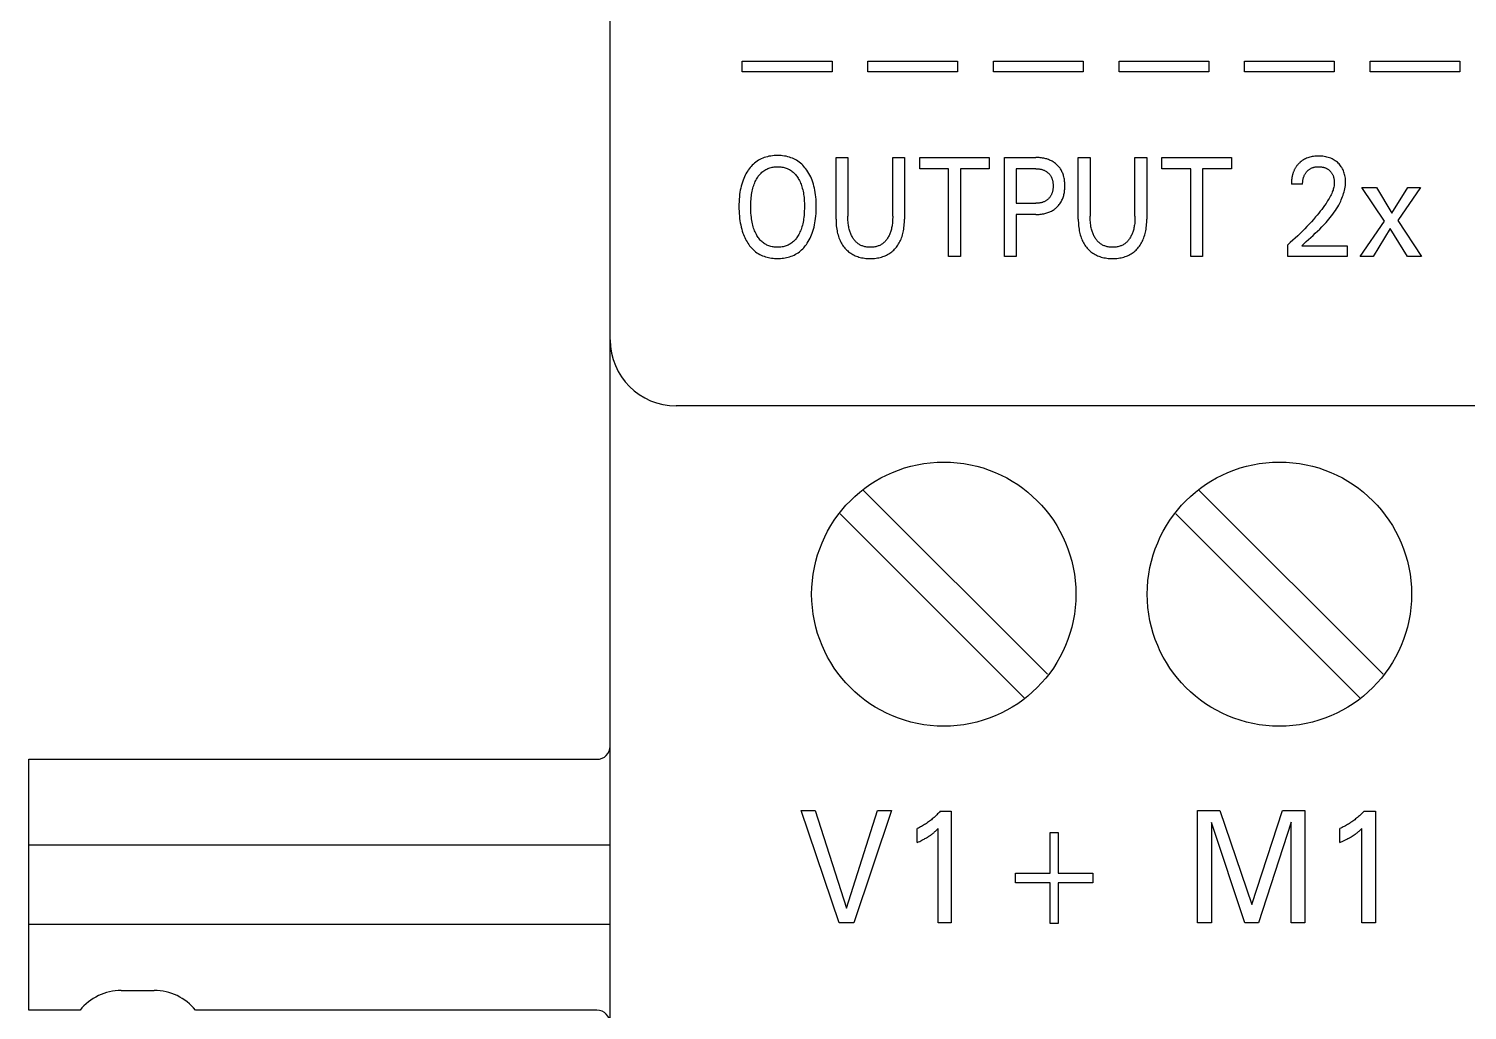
# Model space of a CAD drawing. Extents: x 0 to 420, y 0 to 297.
# Drawn here: x 131.41 to 153.18, y 163.68 to 178.54 of the extents above; entities that cross this region are included whole.
import ezdxf

# ---------------------------------------------------------------- set-up
doc = ezdxf.new("R2010")
doc.units = 0
doc.header["$LTSCALE"] = 23.1
doc.layers.add('10000_FRONT', color=7, linetype='CONTINUOUS')

msp = doc.modelspace()

# ---------------------------------------------------------------- linework, layer by layer
at = {"layer": '10000_FRONT', "color": 7, "linetype": 'CONTINUOUS'}
for p, q in [((140.206, 162.826), (140.206, 250.826)), ((142.206, 177.885), (142.206, 178.046)), ((142.206, 178.046), (143.564, 178.046)), ((143.564, 177.885), (142.206, 177.885)), ((143.564, 178.046), (143.564, 177.885)), ((144.107, 177.885), (144.107, 178.046)), ((144.107, 178.046), (145.465, 178.046)), ((145.465, 177.885), (144.107, 177.885)), ((145.465, 178.046), (145.465, 177.885)), ((146.007, 177.885), (146.007, 178.046)), ((146.007, 178.046), (147.366, 178.046)), ((147.366, 177.885), (146.007, 177.885)), ((147.366, 178.046), (147.366, 177.885)), ((147.908, 177.885), (147.908, 178.046)), ((147.908, 178.046), (149.267, 178.046)), ((149.267, 177.885), (147.908, 177.885)), ((149.267, 178.046), (149.267, 177.885)), ((149.809, 177.885), (149.809, 178.046)), ((149.809, 178.046), (151.167, 178.046)), ((151.167, 177.885), (149.809, 177.885)), ((151.167, 178.046), (151.167, 177.885)), ((151.71, 177.885), (151.71, 178.046)), ((151.71, 178.046), (153.068, 178.046)), ((153.068, 177.885), (151.71, 177.885)), ((153.068, 178.046), (153.068, 177.885)), ((142.537, 176.585), (142.515, 176.576)), ((142.56, 176.592), (142.537, 176.585)), ((142.585, 176.599), (142.56, 176.592)), ((142.61, 176.605), (142.585, 176.599)), ((142.636, 176.609), (142.61, 176.605)), ((142.662, 176.613), (142.636, 176.609)), ((142.688, 176.615), (142.662, 176.613)), ((142.714, 176.616), (142.688, 176.615)), ((142.74, 176.617), (142.714, 176.616)), ((142.766, 176.616), (142.74, 176.617)), ((142.792, 176.615), (142.766, 176.616)), ((142.817, 176.613), (142.792, 176.615)), ((142.843, 176.609), (142.817, 176.613)), ((142.869, 176.605), (142.843, 176.609)), ((142.894, 176.599), (142.869, 176.605)), ((142.919, 176.592), (142.894, 176.599)), ((142.941, 176.584), (142.919, 176.592)), ((142.964, 176.576), (142.941, 176.584)), ((143.625, 175.653), (143.625, 176.587)), ((143.625, 176.587), (143.803, 176.587)), ((143.803, 176.587), (143.803, 175.697)), ((144.483, 175.697), (144.483, 176.587)), ((144.483, 176.587), (144.661, 176.587)), ((144.661, 176.587), (144.661, 175.653)), ((144.891, 176.417), (144.891, 176.587)), ((144.891, 176.587), (145.944, 176.587)), ((145.944, 176.587), (145.944, 176.417)), ((146.173, 175.087), (146.173, 176.587)), ((146.173, 176.587), (146.647, 176.587)), ((146.665, 176.587), (146.647, 176.587)), ((146.682, 176.586), (146.665, 176.587)), ((146.699, 176.585), (146.682, 176.586)), ((146.716, 176.584), (146.699, 176.585)), ((146.734, 176.582), (146.716, 176.584)), ((146.751, 176.579), (146.734, 176.582)), ((146.768, 176.576), (146.751, 176.579)), ((147.292, 175.653), (147.292, 176.587)), ((147.292, 176.587), (147.471, 176.587)), ((147.471, 176.587), (147.471, 175.697)), ((148.15, 175.697), (148.15, 176.587)), ((148.15, 176.587), (148.328, 176.587)), ((148.328, 176.587), (148.328, 175.653)), ((148.558, 176.417), (148.558, 176.587)), ((148.558, 176.587), (149.612, 176.587)), ((149.612, 176.587), (149.612, 176.417)), ((150.748, 176.576), (150.733, 176.569)), ((150.764, 176.583), (150.748, 176.576)), ((150.781, 176.588), (150.764, 176.583)), ((150.797, 176.593), (150.781, 176.588)), ((150.814, 176.597), (150.797, 176.593)), ((150.833, 176.601), (150.814, 176.597)), ((150.851, 176.604), (150.833, 176.601)), ((150.87, 176.607), (150.851, 176.604)), ((150.889, 176.608), (150.87, 176.607)), ((150.908, 176.609), (150.889, 176.608)), ((150.927, 176.609), (150.908, 176.609)), ((150.949, 176.609), (150.927, 176.609)), ((150.971, 176.608), (150.949, 176.609)), ((150.993, 176.606), (150.971, 176.608)), ((151.015, 176.603), (150.993, 176.606)), ((151.037, 176.599), (151.015, 176.603)), ((151.056, 176.594), (151.037, 176.599)), ((151.076, 176.589), (151.056, 176.594)), ((151.095, 176.582), (151.076, 176.589)), ((151.114, 176.575), (151.095, 176.582)), ((142.275, 176.364), (142.262, 176.341)), ((142.29, 176.387), (142.275, 176.364)), ((142.294, 176.394), (142.29, 176.387)), ((142.308, 176.414), (142.294, 176.394)), ((142.323, 176.433), (142.308, 176.414)), ((142.339, 176.451), (142.323, 176.433)), ((142.356, 176.469), (142.339, 176.451)), ((142.374, 176.486), (142.356, 176.469)), ((142.392, 176.502), (142.374, 176.486)), ((142.411, 176.518), (142.392, 176.502)), ((142.431, 176.531), (142.411, 176.518)), ((142.451, 176.544), (142.431, 176.531)), ((142.472, 176.556), (142.451, 176.544)), ((142.493, 176.566), (142.472, 176.556)), ((142.491, 176.352), (142.503, 176.364)), ((142.515, 176.576), (142.493, 176.566)), ((142.503, 176.364), (142.517, 176.375)), ((142.517, 176.375), (142.531, 176.385)), ((142.531, 176.385), (142.546, 176.395)), ((142.546, 176.395), (142.561, 176.404)), ((142.561, 176.404), (142.577, 176.412)), ((142.577, 176.412), (142.593, 176.42)), ((142.593, 176.42), (142.609, 176.426)), ((142.609, 176.426), (142.625, 176.431)), ((142.625, 176.431), (142.641, 176.435)), ((142.641, 176.435), (142.657, 176.439)), ((142.657, 176.439), (142.674, 176.442)), ((142.674, 176.442), (142.69, 176.444)), ((142.69, 176.444), (142.707, 176.446)), ((142.707, 176.446), (142.723, 176.446)), ((142.723, 176.446), (142.74, 176.447)), ((142.74, 176.447), (142.756, 176.446)), ((142.756, 176.446), (142.773, 176.446)), ((142.773, 176.446), (142.79, 176.444)), ((142.79, 176.444), (142.806, 176.442)), ((142.806, 176.442), (142.823, 176.439)), ((142.823, 176.439), (142.839, 176.435)), ((142.839, 176.435), (142.855, 176.431)), ((142.855, 176.431), (142.871, 176.426)), ((142.871, 176.426), (142.887, 176.42)), ((142.887, 176.42), (142.903, 176.412)), ((142.903, 176.412), (142.919, 176.404)), ((142.919, 176.404), (142.934, 176.395)), ((142.934, 176.395), (142.949, 176.385)), ((142.949, 176.385), (142.963, 176.375)), ((142.963, 176.375), (142.977, 176.364)), ((142.985, 176.566), (142.964, 176.576)), ((142.977, 176.364), (142.989, 176.352)), ((143.007, 176.555), (142.985, 176.566)), ((143.027, 176.544), (143.007, 176.555)), ((143.048, 176.531), (143.027, 176.544)), ((143.067, 176.517), (143.048, 176.531)), ((143.086, 176.502), (143.067, 176.517)), ((143.105, 176.486), (143.086, 176.502)), ((143.122, 176.469), (143.105, 176.486)), ((143.139, 176.451), (143.122, 176.469)), ((143.155, 176.432), (143.139, 176.451)), ((143.17, 176.413), (143.155, 176.432)), ((143.185, 176.393), (143.17, 176.413)), ((143.2, 176.369), (143.185, 176.393)), ((143.215, 176.344), (143.2, 176.369)), ((145.329, 176.417), (144.891, 176.417)), ((145.329, 175.087), (145.329, 176.417)), ((145.507, 176.417), (145.507, 175.087)), ((145.944, 176.417), (145.507, 176.417)), ((146.351, 176.417), (146.351, 175.894)), ((146.647, 176.417), (146.351, 176.417)), ((146.647, 176.417), (146.658, 176.417)), ((146.658, 176.417), (146.668, 176.416)), ((146.668, 176.416), (146.679, 176.416)), ((146.679, 176.416), (146.689, 176.415)), ((146.689, 176.415), (146.7, 176.414)), ((146.7, 176.414), (146.71, 176.412)), ((146.71, 176.412), (146.72, 176.41)), ((146.72, 176.41), (146.729, 176.408)), ((146.729, 176.408), (146.738, 176.406)), ((146.738, 176.406), (146.747, 176.403)), ((146.747, 176.403), (146.756, 176.401)), ((146.756, 176.401), (146.765, 176.397)), ((146.765, 176.397), (146.774, 176.394)), ((146.783, 176.573), (146.768, 176.576)), ((146.774, 176.394), (146.782, 176.39)), ((146.782, 176.39), (146.79, 176.386)), ((146.798, 176.569), (146.783, 176.573)), ((146.79, 176.386), (146.798, 176.382)), ((146.813, 176.565), (146.798, 176.569)), ((146.798, 176.382), (146.805, 176.377)), ((146.805, 176.377), (146.813, 176.373)), ((146.828, 176.56), (146.813, 176.565)), ((146.813, 176.373), (146.82, 176.367)), ((146.82, 176.367), (146.827, 176.362)), ((146.827, 176.362), (146.833, 176.356)), ((146.842, 176.555), (146.828, 176.56)), ((146.857, 176.549), (146.842, 176.555)), ((146.871, 176.543), (146.857, 176.549)), ((146.884, 176.536), (146.871, 176.543)), ((146.897, 176.529), (146.884, 176.536)), ((146.91, 176.522), (146.897, 176.529)), ((146.922, 176.514), (146.91, 176.522)), ((146.934, 176.505), (146.922, 176.514)), ((146.946, 176.496), (146.934, 176.505)), ((146.957, 176.487), (146.946, 176.496)), ((146.968, 176.478), (146.957, 176.487)), ((146.978, 176.468), (146.968, 176.478)), ((146.988, 176.458), (146.978, 176.468)), ((146.997, 176.447), (146.988, 176.458)), ((147.006, 176.436), (146.997, 176.447)), ((147.015, 176.425), (147.006, 176.436)), ((147.023, 176.413), (147.015, 176.425)), ((147.03, 176.401), (147.023, 176.413)), ((147.037, 176.388), (147.03, 176.401)), ((147.044, 176.375), (147.037, 176.388)), ((147.05, 176.362), (147.044, 176.375)), ((147.056, 176.348), (147.05, 176.362)), ((148.996, 176.417), (148.558, 176.417)), ((148.996, 175.087), (148.996, 176.417)), ((149.174, 176.417), (149.174, 175.087)), ((149.612, 176.417), (149.174, 176.417)), ((150.546, 176.363), (150.543, 176.354)), ((150.55, 176.372), (150.546, 176.363)), ((150.553, 176.38), (150.55, 176.372)), ((150.557, 176.389), (150.553, 176.38)), ((150.561, 176.398), (150.557, 176.389)), ((150.565, 176.406), (150.561, 176.398)), ((150.57, 176.414), (150.565, 176.406)), ((150.575, 176.423), (150.57, 176.414)), ((150.58, 176.432), (150.575, 176.423)), ((150.585, 176.44), (150.58, 176.432)), ((150.591, 176.448), (150.585, 176.44)), ((150.596, 176.456), (150.591, 176.448)), ((150.602, 176.464), (150.596, 176.456)), ((150.609, 176.472), (150.602, 176.464)), ((150.615, 176.479), (150.609, 176.472)), ((150.622, 176.487), (150.615, 176.479)), ((150.628, 176.494), (150.622, 176.487)), ((150.635, 176.501), (150.628, 176.494)), ((150.643, 176.508), (150.635, 176.501)), ((150.65, 176.515), (150.643, 176.508)), ((150.666, 176.528), (150.65, 176.515)), ((150.682, 176.54), (150.666, 176.528)), ((150.7, 176.551), (150.682, 176.54)), ((150.717, 176.561), (150.7, 176.551)), ((150.733, 176.569), (150.717, 176.561)), ((150.735, 176.355), (150.74, 176.362)), ((150.74, 176.362), (150.746, 176.37)), ((150.746, 176.37), (150.752, 176.377)), ((150.752, 176.377), (150.759, 176.383)), ((150.759, 176.383), (150.765, 176.389)), ((150.765, 176.389), (150.772, 176.395)), ((150.772, 176.395), (150.779, 176.401)), ((150.779, 176.401), (150.786, 176.406)), ((150.786, 176.406), (150.794, 176.411)), ((150.794, 176.411), (150.801, 176.416)), ((150.801, 176.416), (150.809, 176.421)), ((150.809, 176.421), (150.817, 176.425)), ((150.817, 176.425), (150.825, 176.428)), ((150.825, 176.428), (150.834, 176.432)), ((150.834, 176.432), (150.842, 176.435)), ((150.842, 176.435), (150.851, 176.438)), ((150.851, 176.438), (150.859, 176.44)), ((150.859, 176.44), (150.869, 176.442)), ((150.869, 176.442), (150.878, 176.444)), ((150.878, 176.444), (150.888, 176.445)), ((150.888, 176.445), (150.898, 176.446)), ((150.898, 176.446), (150.907, 176.447)), ((150.907, 176.447), (150.917, 176.448)), ((150.917, 176.448), (150.927, 176.448)), ((150.927, 176.448), (150.936, 176.448)), ((150.936, 176.448), (150.946, 176.447)), ((150.946, 176.447), (150.955, 176.447)), ((150.955, 176.447), (150.965, 176.446)), ((150.965, 176.446), (150.974, 176.445)), ((150.974, 176.445), (150.983, 176.443)), ((150.983, 176.443), (150.993, 176.441)), ((150.993, 176.441), (151.001, 176.439)), ((151.001, 176.439), (151.009, 176.437)), ((151.009, 176.437), (151.017, 176.434)), ((151.017, 176.434), (151.026, 176.431)), ((151.026, 176.431), (151.034, 176.428)), ((151.034, 176.428), (151.042, 176.425)), ((151.042, 176.425), (151.049, 176.421)), ((151.049, 176.421), (151.057, 176.417)), ((151.057, 176.417), (151.064, 176.413)), ((151.064, 176.413), (151.071, 176.408)), ((151.071, 176.408), (151.078, 176.403)), ((151.078, 176.403), (151.084, 176.398)), ((151.084, 176.398), (151.091, 176.393)), ((151.091, 176.393), (151.097, 176.387)), ((151.097, 176.387), (151.103, 176.381)), ((151.103, 176.381), (151.11, 176.374)), ((151.11, 176.374), (151.116, 176.368)), ((151.132, 176.567), (151.114, 176.575)), ((151.116, 176.368), (151.121, 176.36)), ((151.121, 176.36), (151.126, 176.353)), ((151.149, 176.558), (151.132, 176.567)), ((151.166, 176.548), (151.149, 176.558)), ((151.182, 176.538), (151.166, 176.548)), ((151.198, 176.526), (151.182, 176.538)), ((151.213, 176.514), (151.198, 176.526)), ((151.226, 176.502), (151.213, 176.514)), ((151.238, 176.489), (151.226, 176.502)), ((151.25, 176.476), (151.238, 176.489)), ((151.261, 176.462), (151.25, 176.476)), ((151.272, 176.448), (151.261, 176.462)), ((151.281, 176.433), (151.272, 176.448)), ((151.29, 176.417), (151.281, 176.433)), ((151.299, 176.401), (151.29, 176.417)), ((151.306, 176.384), (151.299, 176.401)), ((151.312, 176.367), (151.306, 176.384)), ((151.318, 176.35), (151.312, 176.367)), ((142.189, 176.153), (142.182, 176.122)), ((142.197, 176.183), (142.189, 176.153)), ((142.207, 176.213), (142.197, 176.183)), ((142.217, 176.243), (142.207, 176.213)), ((142.227, 176.268), (142.217, 176.243)), ((142.237, 176.293), (142.227, 176.268)), ((142.249, 176.317), (142.237, 176.293)), ((142.262, 176.341), (142.249, 176.317)), ((142.366, 176.121), (142.373, 176.144)), ((142.373, 176.144), (142.379, 176.164)), ((142.379, 176.164), (142.386, 176.184)), ((142.386, 176.184), (142.394, 176.203)), ((142.394, 176.203), (142.403, 176.222)), ((142.403, 176.222), (142.412, 176.241)), ((142.412, 176.241), (142.422, 176.26)), ((142.422, 176.26), (142.43, 176.274)), ((142.43, 176.274), (142.439, 176.288)), ((142.439, 176.288), (142.448, 176.302)), ((142.448, 176.302), (142.458, 176.315)), ((142.458, 176.315), (142.469, 176.328)), ((142.469, 176.328), (142.48, 176.34)), ((142.48, 176.34), (142.491, 176.352)), ((142.989, 176.352), (143.001, 176.34)), ((143.001, 176.34), (143.012, 176.328)), ((143.012, 176.328), (143.022, 176.315)), ((143.022, 176.315), (143.032, 176.302)), ((143.032, 176.302), (143.042, 176.288)), ((143.042, 176.288), (143.05, 176.274)), ((143.05, 176.274), (143.059, 176.26)), ((143.059, 176.26), (143.062, 176.255)), ((143.062, 176.255), (143.071, 176.237)), ((143.071, 176.237), (143.08, 176.219)), ((143.08, 176.219), (143.087, 176.2)), ((143.087, 176.2), (143.095, 176.182)), ((143.095, 176.182), (143.102, 176.163)), ((143.102, 176.163), (143.108, 176.144)), ((143.108, 176.144), (143.114, 176.121)), ((143.228, 176.319), (143.215, 176.344)), ((143.241, 176.294), (143.228, 176.319)), ((143.252, 176.268), (143.241, 176.294)), ((143.263, 176.242), (143.252, 176.268)), ((143.273, 176.212), (143.263, 176.242)), ((143.283, 176.182), (143.273, 176.212)), ((143.291, 176.152), (143.283, 176.182)), ((143.298, 176.121), (143.291, 176.152)), ((146.833, 176.356), (146.84, 176.35)), ((146.84, 176.35), (146.847, 176.343)), ((146.847, 176.343), (146.854, 176.336)), ((146.854, 176.336), (146.86, 176.328)), ((146.86, 176.328), (146.865, 176.32)), ((146.865, 176.32), (146.871, 176.312)), ((146.871, 176.312), (146.876, 176.304)), ((146.876, 176.304), (146.88, 176.296)), ((146.88, 176.296), (146.884, 176.288)), ((146.884, 176.288), (146.888, 176.28)), ((146.888, 176.28), (146.891, 176.272)), ((146.891, 176.272), (146.894, 176.263)), ((146.894, 176.263), (146.897, 176.255)), ((146.897, 176.255), (146.899, 176.246)), ((146.899, 176.246), (146.902, 176.238)), ((146.902, 176.238), (146.904, 176.228)), ((146.904, 176.228), (146.905, 176.218)), ((146.905, 176.218), (146.907, 176.208)), ((146.907, 176.208), (146.908, 176.198)), ((146.908, 176.198), (146.909, 176.188)), ((146.909, 176.188), (146.91, 176.178)), ((146.91, 176.146), (146.909, 176.134)), ((146.91, 176.178), (146.91, 176.168)), ((146.91, 176.168), (146.91, 176.158)), ((146.91, 176.158), (146.91, 176.146)), ((147.061, 176.334), (147.056, 176.348)), ((147.066, 176.32), (147.061, 176.334)), ((147.07, 176.306), (147.066, 176.32)), ((147.074, 176.292), (147.07, 176.306)), ((147.078, 176.276), (147.074, 176.292)), ((147.081, 176.259), (147.078, 176.276)), ((147.083, 176.243), (147.081, 176.259)), ((147.085, 176.226), (147.083, 176.243)), ((147.087, 176.21), (147.085, 176.226)), ((147.088, 176.193), (147.087, 176.21)), ((147.088, 176.176), (147.088, 176.193)), ((147.089, 176.16), (147.088, 176.176)), ((147.088, 176.143), (147.089, 176.16)), ((147.088, 176.126), (147.088, 176.143)), ((150.518, 176.216), (150.517, 176.205)), ((150.517, 176.205), (150.517, 176.193)), ((150.517, 176.193), (150.517, 176.182)), ((150.686, 176.182), (150.517, 176.182)), ((150.519, 176.228), (150.518, 176.216)), ((150.521, 176.251), (150.519, 176.239)), ((150.519, 176.239), (150.519, 176.228)), ((150.522, 176.263), (150.521, 176.251)), ((150.524, 176.274), (150.522, 176.263)), ((150.526, 176.285), (150.524, 176.274)), ((150.528, 176.297), (150.526, 176.285)), ((150.53, 176.308), (150.528, 176.297)), ((150.532, 176.317), (150.53, 176.308)), ((150.535, 176.327), (150.532, 176.317)), ((150.537, 176.336), (150.535, 176.327)), ((150.54, 176.345), (150.537, 176.336)), ((150.543, 176.354), (150.54, 176.345)), ((150.686, 176.193), (150.687, 176.204)), ((150.686, 176.182), (150.686, 176.193)), ((150.687, 176.204), (150.688, 176.215)), ((150.688, 176.215), (150.689, 176.226)), ((150.689, 176.226), (150.69, 176.237)), ((150.69, 176.237), (150.692, 176.248)), ((150.692, 176.248), (150.694, 176.258)), ((150.694, 176.258), (150.696, 176.268)), ((150.696, 176.268), (150.698, 176.278)), ((150.698, 176.278), (150.701, 176.287)), ((150.701, 176.287), (150.704, 176.296)), ((150.704, 176.296), (150.708, 176.305)), ((150.708, 176.305), (150.712, 176.314)), ((150.712, 176.314), (150.716, 176.323)), ((150.716, 176.323), (150.72, 176.332)), ((150.72, 176.332), (150.725, 176.34)), ((150.725, 176.34), (150.73, 176.347)), ((150.73, 176.347), (150.735, 176.355)), ((151.126, 176.353), (151.131, 176.346)), ((151.131, 176.346), (151.136, 176.338)), ((151.136, 176.338), (151.14, 176.331)), ((151.14, 176.331), (151.144, 176.323)), ((151.144, 176.323), (151.147, 176.316)), ((151.147, 176.316), (151.15, 176.308)), ((151.15, 176.308), (151.153, 176.3)), ((151.153, 176.3), (151.155, 176.293)), ((151.155, 176.293), (151.157, 176.285)), ((151.157, 176.285), (151.159, 176.277)), ((151.159, 176.277), (151.162, 176.266)), ((151.163, 176.156), (151.159, 176.14)), ((151.162, 176.266), (151.164, 176.256)), ((151.165, 176.172), (151.163, 176.156)), ((151.164, 176.256), (151.165, 176.245)), ((151.165, 176.245), (151.166, 176.235)), ((151.166, 176.187), (151.165, 176.172)), ((151.166, 176.235), (151.167, 176.224)), ((151.167, 176.203), (151.166, 176.187)), ((151.167, 176.224), (151.167, 176.214)), ((151.167, 176.214), (151.167, 176.203)), ((151.323, 176.332), (151.318, 176.35)), ((151.327, 176.313), (151.323, 176.332)), ((151.331, 176.293), (151.327, 176.313)), ((151.33, 176.138), (151.334, 176.163)), ((151.334, 176.272), (151.331, 176.293)), ((151.335, 176.252), (151.334, 176.272)), ((151.334, 176.163), (151.336, 176.187)), ((151.336, 176.232), (151.335, 176.252)), ((151.337, 176.212), (151.336, 176.232)), ((151.336, 176.187), (151.337, 176.212)), ((142.159, 175.954), (142.157, 175.918)), ((142.162, 175.989), (142.159, 175.954)), ((142.166, 176.025), (142.162, 175.989)), ((142.171, 176.06), (142.166, 176.025)), ((142.176, 176.091), (142.171, 176.06)), ((142.182, 176.122), (142.176, 176.091)), ((142.335, 175.898), (142.336, 175.925)), ((142.336, 175.925), (142.338, 175.952)), ((142.338, 175.952), (142.34, 175.979)), ((142.34, 175.979), (142.344, 176.005)), ((142.344, 176.005), (142.347, 176.029)), ((142.347, 176.029), (142.351, 176.052)), ((142.351, 176.052), (142.355, 176.075)), ((142.355, 176.075), (142.36, 176.098)), ((142.36, 176.098), (142.366, 176.121)), ((143.114, 176.121), (143.12, 176.098)), ((143.12, 176.098), (143.125, 176.075)), ((143.125, 176.075), (143.13, 176.052)), ((143.13, 176.052), (143.134, 176.029)), ((143.134, 176.029), (143.137, 176.005)), ((143.137, 176.005), (143.14, 175.979)), ((143.14, 175.979), (143.143, 175.952)), ((143.143, 175.952), (143.144, 175.925)), ((143.144, 175.925), (143.146, 175.898)), ((143.304, 176.09), (143.298, 176.121)), ((143.31, 176.059), (143.304, 176.09)), ((143.315, 176.024), (143.31, 176.059)), ((143.319, 175.989), (143.315, 176.024)), ((143.322, 175.953), (143.319, 175.989)), ((143.324, 175.917), (143.322, 175.953)), ((146.791, 175.926), (146.783, 175.922)), ((146.799, 175.93), (146.791, 175.926)), ((146.806, 175.935), (146.799, 175.93)), ((146.813, 175.94), (146.806, 175.935)), ((146.821, 175.945), (146.813, 175.94)), ((146.828, 175.951), (146.821, 175.945)), ((146.834, 175.957), (146.828, 175.951)), ((146.841, 175.963), (146.834, 175.957)), ((146.848, 175.97), (146.841, 175.963)), ((146.854, 175.978), (146.848, 175.97)), ((146.86, 175.985), (146.854, 175.978)), ((146.866, 175.993), (146.86, 175.985)), ((146.871, 176.001), (146.866, 175.993)), ((146.876, 176.01), (146.871, 176.001)), ((146.881, 176.018), (146.876, 176.01)), ((146.884, 176.026), (146.881, 176.018)), ((146.888, 176.034), (146.884, 176.026)), ((146.891, 176.042), (146.888, 176.034)), ((146.894, 176.051), (146.891, 176.042)), ((146.897, 176.059), (146.894, 176.051)), ((146.899, 176.068), (146.897, 176.059)), ((146.902, 176.077), (146.899, 176.068)), ((146.904, 176.088), (146.902, 176.077)), ((146.906, 176.1), (146.904, 176.088)), ((146.907, 176.111), (146.906, 176.1)), ((146.909, 176.123), (146.907, 176.111)), ((146.909, 176.134), (146.909, 176.123)), ((147.031, 175.914), (147.038, 175.928)), ((147.038, 175.928), (147.045, 175.941)), ((147.045, 175.941), (147.051, 175.954)), ((147.051, 175.954), (147.057, 175.968)), ((147.057, 175.968), (147.062, 175.982)), ((147.062, 175.982), (147.066, 175.997)), ((147.066, 175.997), (147.071, 176.011)), ((147.071, 176.011), (147.074, 176.025)), ((147.074, 176.025), (147.078, 176.042)), ((147.078, 176.042), (147.081, 176.059)), ((147.081, 176.059), (147.083, 176.075)), ((147.083, 176.075), (147.085, 176.092)), ((147.085, 176.092), (147.087, 176.109)), ((147.087, 176.109), (147.088, 176.126)), ((151.065, 175.929), (151.053, 175.91)), ((151.076, 175.947), (151.065, 175.929)), ((151.087, 175.966), (151.076, 175.947)), ((151.098, 175.985), (151.087, 175.966)), ((151.108, 176.004), (151.098, 175.985)), ((151.118, 176.024), (151.108, 176.004)), ((151.127, 176.044), (151.118, 176.024)), ((151.136, 176.064), (151.127, 176.044)), ((151.141, 176.079), (151.136, 176.064)), ((151.147, 176.094), (151.141, 176.079)), ((151.151, 176.109), (151.147, 176.094)), ((151.156, 176.125), (151.151, 176.109)), ((151.159, 176.14), (151.156, 176.125)), ((151.249, 175.896), (151.263, 175.925)), ((151.263, 175.925), (151.273, 175.948)), ((151.273, 175.948), (151.283, 175.971)), ((151.283, 175.971), (151.292, 175.994)), ((151.292, 175.994), (151.301, 176.018)), ((151.301, 176.018), (151.308, 176.041)), ((151.308, 176.041), (151.315, 176.065)), ((151.315, 176.065), (151.321, 176.089)), ((151.321, 176.089), (151.326, 176.114)), ((151.326, 176.114), (151.33, 176.138)), ((151.924, 175.622), (151.583, 176.132)), ((151.583, 176.132), (151.803, 176.132)), ((151.803, 176.132), (152.038, 175.746)), ((152.038, 175.746), (152.278, 176.132)), ((152.47, 176.132), (152.129, 175.631)), ((152.278, 176.132), (152.47, 176.132)), ((142.156, 175.882), (142.155, 175.846)), ((142.155, 175.846), (142.156, 175.81)), ((142.157, 175.918), (142.156, 175.882)), ((142.156, 175.81), (142.157, 175.773)), ((142.157, 175.773), (142.159, 175.737)), ((142.159, 175.737), (142.162, 175.701)), ((142.334, 175.871), (142.335, 175.898)), ((142.334, 175.844), (142.334, 175.871)), ((142.334, 175.811), (142.334, 175.844)), ((142.335, 175.778), (142.334, 175.811)), ((142.337, 175.745), (142.335, 175.778)), ((142.34, 175.713), (142.337, 175.745)), ((142.343, 175.68), (142.34, 175.713)), ((143.141, 175.712), (143.137, 175.679)), ((143.144, 175.745), (143.141, 175.712)), ((143.145, 175.778), (143.144, 175.745)), ((143.146, 175.811), (143.145, 175.778)), ((143.146, 175.898), (143.146, 175.871)), ((143.146, 175.871), (143.147, 175.844)), ((143.147, 175.844), (143.146, 175.811)), ((143.319, 175.701), (143.322, 175.737)), ((143.322, 175.737), (143.324, 175.773)), ((143.325, 175.882), (143.324, 175.917)), ((143.324, 175.773), (143.325, 175.81)), ((143.325, 175.846), (143.325, 175.882)), ((143.325, 175.81), (143.325, 175.846)), ((146.351, 175.894), (146.647, 175.894)), ((146.351, 175.724), (146.351, 175.087)), ((146.647, 175.724), (146.351, 175.724)), ((146.658, 175.894), (146.647, 175.894)), ((146.647, 175.724), (146.665, 175.724)), ((146.668, 175.894), (146.658, 175.894)), ((146.665, 175.724), (146.682, 175.725)), ((146.679, 175.895), (146.668, 175.894)), ((146.689, 175.896), (146.679, 175.895)), ((146.682, 175.725), (146.7, 175.726)), ((146.7, 175.897), (146.689, 175.896)), ((146.71, 175.899), (146.7, 175.897)), ((146.7, 175.726), (146.717, 175.727)), ((146.721, 175.901), (146.71, 175.899)), ((146.717, 175.727), (146.735, 175.729)), ((146.73, 175.903), (146.721, 175.901)), ((146.739, 175.905), (146.73, 175.903)), ((146.735, 175.729), (146.752, 175.732)), ((146.748, 175.908), (146.739, 175.905)), ((146.757, 175.911), (146.748, 175.908)), ((146.752, 175.732), (146.769, 175.735)), ((146.766, 175.914), (146.757, 175.911)), ((146.775, 175.918), (146.766, 175.914)), ((146.769, 175.735), (146.784, 175.739)), ((146.783, 175.922), (146.775, 175.918)), ((146.784, 175.739), (146.8, 175.743)), ((146.8, 175.743), (146.815, 175.747)), ((146.815, 175.747), (146.83, 175.752)), ((146.83, 175.752), (146.844, 175.757)), ((146.844, 175.757), (146.859, 175.763)), ((146.859, 175.763), (146.873, 175.77)), ((146.873, 175.77), (146.886, 175.776)), ((146.886, 175.776), (146.899, 175.784)), ((146.899, 175.784), (146.912, 175.791)), ((146.912, 175.791), (146.924, 175.8)), ((146.924, 175.8), (146.936, 175.808)), ((146.936, 175.808), (146.948, 175.817)), ((146.948, 175.817), (146.959, 175.827)), ((146.959, 175.827), (146.971, 175.838)), ((146.971, 175.838), (146.982, 175.85)), ((146.982, 175.85), (146.993, 175.862)), ((146.993, 175.862), (147.004, 175.874)), ((147.004, 175.874), (147.013, 175.887)), ((147.013, 175.887), (147.023, 175.901)), ((147.023, 175.901), (147.031, 175.914)), ((150.906, 175.715), (150.882, 175.687)), ((150.93, 175.744), (150.906, 175.715)), ((150.953, 175.772), (150.93, 175.744)), ((150.976, 175.802), (150.953, 175.772)), ((150.998, 175.831), (150.976, 175.802)), ((151.02, 175.861), (150.998, 175.831)), ((151.041, 175.892), (151.02, 175.861)), ((151.053, 175.91), (151.041, 175.892)), ((151.126, 175.705), (151.146, 175.731)), ((151.146, 175.731), (151.165, 175.757)), ((151.165, 175.757), (151.183, 175.784)), ((151.183, 175.784), (151.201, 175.811)), ((151.201, 175.811), (151.218, 175.839)), ((151.218, 175.839), (151.234, 175.867)), ((151.234, 175.867), (151.249, 175.896)), ((142.162, 175.701), (142.165, 175.664)), ((142.165, 175.664), (142.17, 175.628)), ((142.17, 175.628), (142.176, 175.597)), ((142.176, 175.597), (142.182, 175.565)), ((142.182, 175.565), (142.189, 175.534)), ((142.189, 175.534), (142.197, 175.503)), ((142.197, 175.503), (142.206, 175.472)), ((142.347, 175.656), (142.343, 175.68)), ((142.35, 175.632), (142.347, 175.656)), ((142.355, 175.609), (142.35, 175.632)), ((142.36, 175.585), (142.355, 175.609)), ((142.366, 175.562), (142.36, 175.585)), ((142.372, 175.539), (142.366, 175.562)), ((142.378, 175.519), (142.372, 175.539)), ((142.385, 175.498), (142.378, 175.519)), ((142.393, 175.479), (142.385, 175.498)), ((143.095, 175.498), (143.088, 175.478)), ((143.102, 175.518), (143.095, 175.498)), ((143.108, 175.538), (143.102, 175.518)), ((143.115, 175.561), (143.108, 175.538)), ((143.121, 175.585), (143.115, 175.561)), ((143.126, 175.608), (143.121, 175.585)), ((143.13, 175.632), (143.126, 175.608)), ((143.134, 175.656), (143.13, 175.632)), ((143.137, 175.679), (143.134, 175.656)), ((143.275, 175.473), (143.284, 175.503)), ((143.284, 175.503), (143.292, 175.534)), ((143.292, 175.534), (143.299, 175.565)), ((143.299, 175.565), (143.305, 175.597)), ((143.305, 175.597), (143.31, 175.628)), ((143.31, 175.628), (143.315, 175.664)), ((143.315, 175.664), (143.319, 175.701)), ((143.625, 175.653), (143.625, 175.628)), ((143.625, 175.628), (143.626, 175.602)), ((143.626, 175.602), (143.627, 175.577)), ((143.627, 175.577), (143.629, 175.552)), ((143.629, 175.552), (143.632, 175.527)), ((143.632, 175.527), (143.636, 175.502)), ((143.636, 175.502), (143.64, 175.478)), ((143.804, 175.676), (143.803, 175.697)), ((143.804, 175.654), (143.804, 175.676)), ((143.805, 175.632), (143.804, 175.654)), ((143.807, 175.611), (143.805, 175.632)), ((143.809, 175.589), (143.807, 175.611)), ((143.812, 175.568), (143.809, 175.589)), ((143.815, 175.552), (143.812, 175.568)), ((143.817, 175.536), (143.815, 175.552)), ((143.821, 175.52), (143.817, 175.536)), ((143.824, 175.504), (143.821, 175.52)), ((143.828, 175.489), (143.824, 175.504)), ((143.833, 175.473), (143.828, 175.489)), ((144.459, 175.488), (144.454, 175.473)), ((144.463, 175.504), (144.459, 175.488)), ((144.466, 175.52), (144.463, 175.504)), ((144.469, 175.536), (144.466, 175.52)), ((144.472, 175.551), (144.469, 175.536)), ((144.475, 175.567), (144.472, 175.551)), ((144.477, 175.589), (144.475, 175.567)), ((144.48, 175.611), (144.477, 175.589)), ((144.481, 175.632), (144.48, 175.611)), ((144.482, 175.654), (144.481, 175.632)), ((144.483, 175.676), (144.482, 175.654)), ((144.483, 175.697), (144.483, 175.676)), ((144.646, 175.478), (144.65, 175.502)), ((144.65, 175.502), (144.653, 175.527)), ((144.653, 175.527), (144.656, 175.552)), ((144.656, 175.552), (144.658, 175.577)), ((144.658, 175.577), (144.66, 175.602)), ((144.66, 175.628), (144.661, 175.653)), ((144.66, 175.602), (144.66, 175.628)), ((147.292, 175.653), (147.292, 175.628)), ((147.292, 175.628), (147.293, 175.602)), ((147.293, 175.602), (147.295, 175.577)), ((147.295, 175.577), (147.297, 175.552)), ((147.297, 175.552), (147.299, 175.527)), ((147.299, 175.527), (147.303, 175.502)), ((147.303, 175.502), (147.307, 175.478)), ((147.471, 175.676), (147.471, 175.697)), ((147.471, 175.654), (147.471, 175.676)), ((147.473, 175.632), (147.471, 175.654)), ((147.474, 175.611), (147.473, 175.632)), ((147.476, 175.589), (147.474, 175.611)), ((147.479, 175.568), (147.476, 175.589)), ((147.482, 175.552), (147.479, 175.568)), ((147.484, 175.536), (147.482, 175.552)), ((147.488, 175.52), (147.484, 175.536)), ((147.491, 175.504), (147.488, 175.52)), ((147.495, 175.489), (147.491, 175.504)), ((147.5, 175.473), (147.495, 175.489)), ((148.126, 175.488), (148.121, 175.473)), ((148.13, 175.504), (148.126, 175.488)), ((148.133, 175.52), (148.13, 175.504)), ((148.137, 175.536), (148.133, 175.52)), ((148.139, 175.551), (148.137, 175.536)), ((148.142, 175.567), (148.139, 175.551)), ((148.145, 175.589), (148.142, 175.567)), ((148.147, 175.611), (148.145, 175.589)), ((148.148, 175.632), (148.147, 175.611)), ((148.149, 175.654), (148.148, 175.632)), ((148.15, 175.676), (148.149, 175.654)), ((148.15, 175.697), (148.15, 175.676)), ((148.313, 175.478), (148.317, 175.502)), ((148.317, 175.502), (148.321, 175.527)), ((148.321, 175.527), (148.323, 175.552)), ((148.323, 175.552), (148.325, 175.577)), ((148.325, 175.577), (148.327, 175.602)), ((148.327, 175.602), (148.328, 175.628)), ((148.328, 175.628), (148.328, 175.653)), ((150.719, 175.508), (150.684, 175.472)), ((150.753, 175.543), (150.719, 175.508)), ((150.786, 175.578), (150.753, 175.543)), ((150.819, 175.614), (150.786, 175.578)), ((150.851, 175.65), (150.819, 175.614)), ((150.882, 175.687), (150.851, 175.65)), ((150.913, 175.471), (150.946, 175.504)), ((150.946, 175.504), (150.979, 175.537)), ((150.979, 175.537), (151.011, 175.571)), ((151.011, 175.571), (151.043, 175.605)), ((151.043, 175.605), (151.065, 175.63)), ((151.065, 175.63), (151.086, 175.654)), ((151.086, 175.654), (151.106, 175.68)), ((151.106, 175.68), (151.126, 175.705)), ((151.558, 175.087), (151.924, 175.622)), ((152.013, 175.51), (151.754, 175.087)), ((152.273, 175.087), (152.013, 175.51)), ((152.129, 175.631), (152.485, 175.087)), ((142.206, 175.472), (142.216, 175.442)), ((142.216, 175.442), (142.224, 175.419)), ((142.224, 175.419), (142.234, 175.396)), ((142.234, 175.396), (142.243, 175.374)), ((142.243, 175.374), (142.254, 175.352)), ((142.254, 175.352), (142.266, 175.33)), ((142.266, 175.33), (142.278, 175.309)), ((142.278, 175.309), (142.291, 175.288)), ((142.291, 175.288), (142.304, 175.27)), ((142.304, 175.27), (142.317, 175.252)), ((142.401, 175.459), (142.393, 175.479)), ((142.41, 175.44), (142.401, 175.459)), ((142.42, 175.421), (142.41, 175.44)), ((142.428, 175.406), (142.42, 175.421)), ((142.437, 175.392), (142.428, 175.406)), ((142.446, 175.377), (142.437, 175.392)), ((142.456, 175.364), (142.446, 175.377)), ((142.467, 175.35), (142.456, 175.364)), ((142.478, 175.337), (142.467, 175.35)), ((142.489, 175.325), (142.478, 175.337)), ((142.501, 175.313), (142.489, 175.325)), ((142.513, 175.303), (142.501, 175.313)), ((142.526, 175.293), (142.513, 175.303)), ((142.538, 175.284), (142.526, 175.293)), ((142.552, 175.276), (142.538, 175.284)), ((142.565, 175.268), (142.552, 175.276)), ((142.928, 175.276), (142.915, 175.268)), ((142.941, 175.284), (142.928, 175.276)), ((142.954, 175.293), (142.941, 175.284)), ((142.967, 175.303), (142.954, 175.293)), ((142.979, 175.313), (142.967, 175.303)), ((142.991, 175.325), (142.979, 175.313)), ((143.003, 175.337), (142.991, 175.325)), ((143.014, 175.35), (143.003, 175.337)), ((143.024, 175.364), (143.014, 175.35)), ((143.034, 175.377), (143.024, 175.364)), ((143.043, 175.392), (143.034, 175.377)), ((143.052, 175.406), (143.043, 175.392)), ((143.061, 175.421), (143.052, 175.406)), ((143.07, 175.44), (143.061, 175.421)), ((143.079, 175.459), (143.07, 175.44)), ((143.088, 175.478), (143.079, 175.459)), ((143.163, 175.253), (143.176, 175.271)), ((143.176, 175.271), (143.188, 175.289)), ((143.188, 175.289), (143.204, 175.313)), ((143.204, 175.313), (143.218, 175.338)), ((143.218, 175.338), (143.231, 175.364)), ((143.231, 175.364), (143.243, 175.39)), ((143.243, 175.39), (143.254, 175.416)), ((143.254, 175.416), (143.264, 175.443)), ((143.264, 175.443), (143.275, 175.473)), ((143.64, 175.478), (143.644, 175.456)), ((143.644, 175.456), (143.649, 175.435)), ((143.649, 175.435), (143.655, 175.414)), ((143.655, 175.414), (143.661, 175.392)), ((143.661, 175.392), (143.669, 175.372)), ((143.669, 175.372), (143.676, 175.351)), ((143.676, 175.351), (143.685, 175.331)), ((143.685, 175.331), (143.694, 175.313)), ((143.694, 175.313), (143.703, 175.295)), ((143.703, 175.295), (143.713, 175.278)), ((143.713, 175.278), (143.724, 175.261)), ((143.838, 175.458), (143.833, 175.473)), ((143.843, 175.444), (143.838, 175.458)), ((143.848, 175.431), (143.843, 175.444)), ((143.854, 175.417), (143.848, 175.431)), ((143.86, 175.404), (143.854, 175.417)), ((143.867, 175.392), (143.86, 175.404)), ((143.874, 175.379), (143.867, 175.392)), ((143.881, 175.367), (143.874, 175.379)), ((143.888, 175.356), (143.881, 175.367)), ((143.896, 175.345), (143.888, 175.356)), ((143.904, 175.335), (143.896, 175.345)), ((143.912, 175.325), (143.904, 175.335)), ((143.921, 175.316), (143.912, 175.325)), ((143.93, 175.306), (143.921, 175.316)), ((143.939, 175.298), (143.93, 175.306)), ((143.949, 175.289), (143.939, 175.298)), ((143.959, 175.282), (143.949, 175.289)), ((143.97, 175.275), (143.959, 175.282)), ((143.98, 175.268), (143.97, 175.275)), ((144.318, 175.275), (144.308, 175.268)), ((144.329, 175.282), (144.318, 175.275)), ((144.339, 175.289), (144.329, 175.282)), ((144.348, 175.298), (144.339, 175.289)), ((144.358, 175.306), (144.348, 175.298)), ((144.367, 175.316), (144.358, 175.306)), ((144.376, 175.325), (144.367, 175.316)), ((144.384, 175.335), (144.376, 175.325)), ((144.392, 175.345), (144.384, 175.335)), ((144.399, 175.356), (144.392, 175.345)), ((144.406, 175.367), (144.399, 175.356)), ((144.414, 175.379), (144.406, 175.367)), ((144.421, 175.391), (144.414, 175.379)), ((144.427, 175.404), (144.421, 175.391)), ((144.433, 175.417), (144.427, 175.404)), ((144.439, 175.43), (144.433, 175.417)), ((144.444, 175.444), (144.439, 175.43)), ((144.449, 175.457), (144.444, 175.444)), ((144.454, 175.473), (144.449, 175.457)), ((144.562, 175.261), (144.572, 175.278)), ((144.572, 175.278), (144.582, 175.295)), ((144.582, 175.295), (144.592, 175.313)), ((144.592, 175.313), (144.601, 175.331)), ((144.601, 175.331), (144.609, 175.351)), ((144.609, 175.351), (144.617, 175.372)), ((144.617, 175.372), (144.624, 175.392)), ((144.624, 175.392), (144.631, 175.414)), ((144.631, 175.414), (144.636, 175.435)), ((144.636, 175.435), (144.641, 175.456)), ((144.641, 175.456), (144.646, 175.478)), ((147.307, 175.478), (147.311, 175.456)), ((147.311, 175.456), (147.316, 175.435)), ((147.316, 175.435), (147.322, 175.414)), ((147.322, 175.414), (147.329, 175.392)), ((147.329, 175.392), (147.336, 175.372)), ((147.336, 175.372), (147.344, 175.351)), ((147.344, 175.351), (147.352, 175.331)), ((147.352, 175.331), (147.361, 175.313)), ((147.361, 175.313), (147.37, 175.295)), ((147.37, 175.295), (147.38, 175.278)), ((147.38, 175.278), (147.391, 175.261)), ((147.505, 175.458), (147.5, 175.473)), ((147.51, 175.444), (147.505, 175.458)), ((147.515, 175.431), (147.51, 175.444)), ((147.521, 175.417), (147.515, 175.431)), ((147.527, 175.404), (147.521, 175.417)), ((147.534, 175.392), (147.527, 175.404)), ((147.541, 175.379), (147.534, 175.392)), ((147.548, 175.367), (147.541, 175.379)), ((147.555, 175.356), (147.548, 175.367)), ((147.563, 175.345), (147.555, 175.356)), ((147.571, 175.335), (147.563, 175.345)), ((147.579, 175.325), (147.571, 175.335)), ((147.588, 175.316), (147.579, 175.325)), ((147.597, 175.306), (147.588, 175.316)), ((147.607, 175.298), (147.597, 175.306)), ((147.616, 175.289), (147.607, 175.298)), ((147.626, 175.282), (147.616, 175.289)), ((147.637, 175.275), (147.626, 175.282)), ((147.647, 175.268), (147.637, 175.275)), ((147.986, 175.275), (147.975, 175.268)), ((147.996, 175.282), (147.986, 175.275)), ((148.006, 175.289), (147.996, 175.282)), ((148.016, 175.298), (148.006, 175.289)), ((148.025, 175.306), (148.016, 175.298)), ((148.034, 175.316), (148.025, 175.306)), ((148.043, 175.325), (148.034, 175.316)), ((148.051, 175.335), (148.043, 175.325)), ((148.059, 175.345), (148.051, 175.335)), ((148.066, 175.356), (148.059, 175.345)), ((148.074, 175.367), (148.066, 175.356)), ((148.081, 175.379), (148.074, 175.367)), ((148.088, 175.391), (148.081, 175.379)), ((148.094, 175.404), (148.088, 175.391)), ((148.101, 175.417), (148.094, 175.404)), ((148.106, 175.43), (148.101, 175.417)), ((148.111, 175.444), (148.106, 175.43)), ((148.116, 175.457), (148.111, 175.444)), ((148.121, 175.473), (148.116, 175.457)), ((148.229, 175.261), (148.24, 175.278)), ((148.24, 175.278), (148.25, 175.295)), ((148.25, 175.295), (148.259, 175.313)), ((148.259, 175.313), (148.268, 175.331)), ((148.268, 175.331), (148.276, 175.351)), ((148.276, 175.351), (148.284, 175.372)), ((148.284, 175.372), (148.291, 175.392)), ((148.291, 175.392), (148.298, 175.414)), ((148.298, 175.414), (148.303, 175.435)), ((148.303, 175.435), (148.308, 175.456)), ((148.308, 175.456), (148.313, 175.478)), ((150.501, 175.3), (150.463, 175.267)), ((150.539, 175.334), (150.501, 175.3)), ((150.576, 175.368), (150.539, 175.334)), ((150.613, 175.403), (150.576, 175.368)), ((150.649, 175.438), (150.613, 175.403)), ((150.684, 175.472), (150.649, 175.438)), ((150.676, 175.251), (150.743, 175.313)), ((150.743, 175.313), (150.777, 175.344)), ((150.777, 175.344), (150.845, 175.407)), ((150.845, 175.407), (150.879, 175.439)), ((150.879, 175.439), (150.913, 175.471)), ((142.317, 175.252), (142.33, 175.235)), ((142.33, 175.235), (142.345, 175.219)), ((142.345, 175.219), (142.36, 175.203)), ((142.36, 175.203), (142.375, 175.188)), ((142.375, 175.188), (142.392, 175.174)), ((142.392, 175.174), (142.408, 175.16)), ((142.408, 175.16), (142.428, 175.146)), ((142.428, 175.146), (142.448, 175.133)), ((142.448, 175.133), (142.469, 175.12)), ((142.469, 175.12), (142.491, 175.109)), ((142.491, 175.109), (142.513, 175.1)), ((142.513, 175.1), (142.535, 175.091)), ((142.535, 175.091), (142.558, 175.083)), ((142.558, 175.083), (142.58, 175.077)), ((142.579, 175.261), (142.565, 175.268)), ((142.593, 175.255), (142.579, 175.261)), ((142.58, 175.077), (142.602, 175.071)), ((142.608, 175.249), (142.593, 175.255)), ((142.602, 175.071), (142.625, 175.067)), ((142.624, 175.244), (142.608, 175.249)), ((142.64, 175.239), (142.624, 175.244)), ((142.625, 175.067), (142.648, 175.063)), ((142.656, 175.235), (142.64, 175.239)), ((142.648, 175.063), (142.671, 175.061)), ((142.673, 175.232), (142.656, 175.235)), ((142.671, 175.061), (142.694, 175.059)), ((142.689, 175.23), (142.673, 175.232)), ((142.706, 175.229), (142.689, 175.23)), ((142.694, 175.059), (142.717, 175.058)), ((142.723, 175.228), (142.706, 175.229)), ((142.717, 175.058), (142.74, 175.057)), ((142.74, 175.227), (142.723, 175.228)), ((142.757, 175.228), (142.74, 175.227)), ((142.74, 175.057), (142.763, 175.058)), ((142.773, 175.229), (142.757, 175.228)), ((142.763, 175.058), (142.786, 175.059)), ((142.79, 175.23), (142.773, 175.229)), ((142.786, 175.059), (142.809, 175.061)), ((142.807, 175.232), (142.79, 175.23)), ((142.823, 175.235), (142.807, 175.232)), ((142.809, 175.061), (142.832, 175.063)), ((142.84, 175.239), (142.823, 175.235)), ((142.832, 175.063), (142.854, 175.067)), ((142.856, 175.244), (142.84, 175.239)), ((142.854, 175.067), (142.877, 175.071)), ((142.872, 175.249), (142.856, 175.244)), ((142.886, 175.255), (142.872, 175.249)), ((142.877, 175.071), (142.899, 175.077)), ((142.901, 175.261), (142.886, 175.255)), ((142.899, 175.077), (142.921, 175.083)), ((142.915, 175.268), (142.901, 175.261)), ((142.921, 175.083), (142.944, 175.091)), ((142.944, 175.091), (142.966, 175.1)), ((142.966, 175.1), (142.989, 175.11)), ((142.989, 175.11), (143.01, 175.121)), ((143.01, 175.121), (143.031, 175.133)), ((143.031, 175.133), (143.051, 175.146)), ((143.051, 175.146), (143.071, 175.16)), ((143.071, 175.16), (143.088, 175.174)), ((143.088, 175.174), (143.104, 175.189)), ((143.104, 175.189), (143.12, 175.204)), ((143.12, 175.204), (143.135, 175.22)), ((143.135, 175.22), (143.149, 175.236)), ((143.149, 175.236), (143.163, 175.253)), ((143.724, 175.261), (143.735, 175.244)), ((143.735, 175.244), (143.748, 175.228)), ((143.748, 175.228), (143.76, 175.213)), ((143.76, 175.213), (143.773, 175.199)), ((143.773, 175.199), (143.787, 175.185)), ((143.787, 175.185), (143.801, 175.172)), ((143.801, 175.172), (143.816, 175.16)), ((143.816, 175.16), (143.831, 175.148)), ((143.831, 175.148), (143.847, 175.137)), ((143.847, 175.137), (143.863, 175.127)), ((143.863, 175.127), (143.88, 175.117)), ((143.88, 175.117), (143.898, 175.108)), ((143.898, 175.108), (143.916, 175.1)), ((143.916, 175.1), (143.934, 175.092)), ((143.934, 175.092), (143.953, 175.086)), ((143.953, 175.086), (143.972, 175.08)), ((143.972, 175.08), (143.991, 175.075)), ((143.991, 175.262), (143.98, 175.268)), ((144.002, 175.257), (143.991, 175.262)), ((143.991, 175.075), (144.012, 175.07)), ((144.014, 175.251), (144.002, 175.257)), ((144.012, 175.07), (144.034, 175.066)), ((144.025, 175.247), (144.014, 175.251)), ((144.037, 175.243), (144.025, 175.247)), ((144.034, 175.066), (144.055, 175.063)), ((144.05, 175.239), (144.037, 175.243)), ((144.063, 175.236), (144.05, 175.239)), ((144.055, 175.063), (144.077, 175.06)), ((144.076, 175.233), (144.063, 175.236)), ((144.09, 175.231), (144.076, 175.233)), ((144.077, 175.06), (144.099, 175.059)), ((144.103, 175.229), (144.09, 175.231)), ((144.099, 175.059), (144.121, 175.058)), ((144.117, 175.228), (144.103, 175.229)), ((144.13, 175.228), (144.117, 175.228)), ((144.121, 175.058), (144.143, 175.057)), ((144.144, 175.227), (144.13, 175.228)), ((144.143, 175.057), (144.165, 175.058)), ((144.157, 175.228), (144.144, 175.227)), ((144.171, 175.228), (144.157, 175.228)), ((144.165, 175.058), (144.187, 175.059)), ((144.185, 175.229), (144.171, 175.228)), ((144.198, 175.231), (144.185, 175.229)), ((144.187, 175.059), (144.209, 175.06)), ((144.211, 175.233), (144.198, 175.231)), ((144.209, 175.06), (144.23, 175.063)), ((144.225, 175.236), (144.211, 175.233)), ((144.238, 175.239), (144.225, 175.236)), ((144.23, 175.063), (144.252, 175.066)), ((144.251, 175.243), (144.238, 175.239)), ((144.263, 175.247), (144.251, 175.243)), ((144.252, 175.066), (144.274, 175.07)), ((144.274, 175.251), (144.263, 175.247)), ((144.286, 175.257), (144.274, 175.251)), ((144.274, 175.07), (144.295, 175.075)), ((144.297, 175.262), (144.286, 175.257)), ((144.295, 175.075), (144.314, 175.08)), ((144.308, 175.268), (144.297, 175.262)), ((144.314, 175.08), (144.333, 175.086)), ((144.333, 175.086), (144.352, 175.092)), ((144.352, 175.092), (144.37, 175.1)), ((144.37, 175.1), (144.388, 175.108)), ((144.388, 175.108), (144.405, 175.117)), ((144.405, 175.117), (144.423, 175.127)), ((144.423, 175.127), (144.439, 175.137)), ((144.439, 175.137), (144.455, 175.148)), ((144.455, 175.148), (144.47, 175.16)), ((144.47, 175.16), (144.485, 175.172)), ((144.485, 175.172), (144.499, 175.185)), ((144.499, 175.185), (144.512, 175.199)), ((144.512, 175.199), (144.525, 175.213)), ((144.525, 175.213), (144.538, 175.228)), ((144.538, 175.228), (144.55, 175.244)), ((144.55, 175.244), (144.562, 175.261)), ((145.507, 175.087), (145.329, 175.087)), ((146.351, 175.087), (146.173, 175.087)), ((147.391, 175.261), (147.403, 175.244)), ((147.403, 175.244), (147.415, 175.228)), ((147.415, 175.228), (147.428, 175.213)), ((147.428, 175.213), (147.44, 175.199)), ((147.44, 175.199), (147.454, 175.185)), ((147.454, 175.185), (147.468, 175.172)), ((147.468, 175.172), (147.483, 175.16)), ((147.483, 175.16), (147.498, 175.148)), ((147.498, 175.148), (147.514, 175.137)), ((147.514, 175.137), (147.53, 175.127)), ((147.53, 175.127), (147.547, 175.117)), ((147.547, 175.117), (147.565, 175.108)), ((147.565, 175.108), (147.583, 175.1)), ((147.583, 175.1), (147.601, 175.092)), ((147.601, 175.092), (147.62, 175.086)), ((147.62, 175.086), (147.639, 175.08)), ((147.639, 175.08), (147.658, 175.075)), ((147.658, 175.262), (147.647, 175.268)), ((147.669, 175.257), (147.658, 175.262)), ((147.658, 175.075), (147.679, 175.07)), ((147.681, 175.251), (147.669, 175.257)), ((147.679, 175.07), (147.701, 175.066)), ((147.692, 175.247), (147.681, 175.251)), ((147.704, 175.243), (147.692, 175.247)), ((147.701, 175.066), (147.722, 175.063)), ((147.717, 175.239), (147.704, 175.243)), ((147.73, 175.236), (147.717, 175.239)), ((147.722, 175.063), (147.744, 175.06)), ((147.743, 175.233), (147.73, 175.236)), ((147.757, 175.231), (147.743, 175.233)), ((147.744, 175.06), (147.766, 175.059)), ((147.77, 175.229), (147.757, 175.231)), ((147.766, 175.059), (147.788, 175.058)), ((147.784, 175.228), (147.77, 175.229)), ((147.797, 175.228), (147.784, 175.228)), ((147.788, 175.058), (147.81, 175.057)), ((147.811, 175.227), (147.797, 175.228)), ((147.81, 175.057), (147.832, 175.058)), ((147.825, 175.228), (147.811, 175.227)), ((147.838, 175.228), (147.825, 175.228)), ((147.832, 175.058), (147.854, 175.059)), ((147.852, 175.229), (147.838, 175.228)), ((147.865, 175.231), (147.852, 175.229)), ((147.854, 175.059), (147.876, 175.06)), ((147.879, 175.233), (147.865, 175.231)), ((147.876, 175.06), (147.898, 175.063)), ((147.892, 175.236), (147.879, 175.233)), ((147.905, 175.239), (147.892, 175.236)), ((147.898, 175.063), (147.919, 175.066)), ((147.918, 175.243), (147.905, 175.239)), ((147.93, 175.247), (147.918, 175.243)), ((147.919, 175.066), (147.941, 175.07)), ((147.942, 175.251), (147.93, 175.247)), ((147.941, 175.07), (147.962, 175.075)), ((147.953, 175.257), (147.942, 175.251)), ((147.964, 175.262), (147.953, 175.257)), ((147.962, 175.075), (147.981, 175.08)), ((147.975, 175.268), (147.964, 175.262)), ((147.981, 175.08), (148, 175.086)), ((148, 175.086), (148.019, 175.092)), ((148.019, 175.092), (148.037, 175.1)), ((148.037, 175.1), (148.055, 175.108)), ((148.055, 175.108), (148.073, 175.117)), ((148.073, 175.117), (148.09, 175.127)), ((148.09, 175.127), (148.106, 175.137)), ((148.106, 175.137), (148.122, 175.148)), ((148.122, 175.148), (148.137, 175.16)), ((148.137, 175.16), (148.152, 175.172)), ((148.152, 175.172), (148.166, 175.185)), ((148.166, 175.185), (148.179, 175.199)), ((148.179, 175.199), (148.192, 175.213)), ((148.192, 175.213), (148.205, 175.228)), ((148.205, 175.228), (148.217, 175.244)), ((148.217, 175.244), (148.229, 175.261)), ((149.174, 175.087), (148.996, 175.087)), ((150.463, 175.087), (150.463, 175.267)), ((151.363, 175.087), (150.463, 175.087)), ((150.676, 175.251), (151.363, 175.251)), ((151.363, 175.251), (151.363, 175.087)), ((151.754, 175.087), (151.558, 175.087)), ((152.485, 175.087), (152.273, 175.087)), ((174.706, 172.826), (141.206, 172.826)), ((146.824, 168.762), (144.039, 171.547)), ((151.904, 168.762), (149.119, 171.547)), ((143.689, 171.19), (146.473, 168.405)), ((148.769, 171.19), (151.553, 168.405)), ((131.406, 163.676), (131.406, 167.476)), ((131.406, 167.476), (140.006, 167.476)), ((143.67, 164.999), (143.097, 166.699)), ((143.097, 166.699), (143.311, 166.699)), ((143.311, 166.699), (143.784, 165.222)), ((143.784, 165.222), (144.251, 166.699)), ((144.465, 166.699), (143.892, 164.999)), ((144.251, 166.699), (144.465, 166.699)), ((145.082, 166.572), (145.068, 166.56)), ((145.096, 166.584), (145.082, 166.572)), ((145.11, 166.596), (145.096, 166.584)), ((145.123, 166.609), (145.11, 166.596)), ((145.137, 166.621), (145.123, 166.609)), ((145.15, 166.635), (145.137, 166.621)), ((145.163, 166.648), (145.15, 166.635)), ((145.176, 166.661), (145.163, 166.648)), ((145.189, 166.675), (145.176, 166.661)), ((145.201, 166.689), (145.189, 166.675)), ((145.201, 166.689), (145.365, 166.689)), ((145.365, 166.689), (145.365, 164.999)), ((149.097, 164.999), (149.097, 166.699)), ((149.097, 166.699), (149.436, 166.699)), ((149.436, 166.699), (149.917, 165.276)), ((149.917, 165.276), (150.382, 166.699)), ((150.382, 166.699), (150.721, 166.699)), ((150.721, 166.699), (150.721, 164.999)), ((151.49, 166.572), (151.475, 166.56)), ((151.505, 166.584), (151.49, 166.572)), ((151.52, 166.596), (151.505, 166.584)), ((151.534, 166.609), (151.52, 166.596)), ((151.548, 166.621), (151.534, 166.609)), ((151.563, 166.634), (151.548, 166.621)), ((151.577, 166.648), (151.563, 166.634)), ((151.59, 166.661), (151.577, 166.648)), ((151.604, 166.675), (151.59, 166.661)), ((151.617, 166.689), (151.604, 166.675)), ((151.617, 166.689), (151.79, 166.689)), ((151.79, 166.689), (151.79, 164.999)), ((144.871, 166.435), (144.855, 166.428)), ((144.855, 166.216), (144.855, 166.428)), ((144.887, 166.443), (144.871, 166.435)), ((144.903, 166.451), (144.887, 166.443)), ((144.919, 166.46), (144.903, 166.451)), ((144.935, 166.468), (144.919, 166.46)), ((144.95, 166.477), (144.935, 166.468)), ((144.965, 166.487), (144.95, 166.477)), ((144.98, 166.496), (144.965, 166.487)), ((144.995, 166.506), (144.98, 166.496)), ((145.01, 166.517), (144.995, 166.506)), ((145.025, 166.527), (145.01, 166.517)), ((145.039, 166.538), (145.025, 166.527)), ((145.054, 166.549), (145.039, 166.538)), ((145.068, 166.56), (145.054, 166.549)), ((145.074, 166.341), (145.085, 166.349)), ((145.085, 166.349), (145.094, 166.357)), ((145.094, 166.357), (145.103, 166.364)), ((145.103, 166.364), (145.112, 166.371)), ((145.112, 166.371), (145.121, 166.38)), ((145.121, 166.38), (145.131, 166.388)), ((145.131, 166.388), (145.141, 166.397)), ((145.141, 166.397), (145.151, 166.407)), ((145.151, 166.407), (145.161, 166.417)), ((145.161, 166.417), (145.172, 166.427)), ((145.172, 164.999), (145.172, 166.427)), ((146.866, 165.751), (146.866, 166.369)), ((146.866, 166.369), (146.988, 166.369)), ((146.988, 166.369), (146.988, 165.751)), ((149.306, 166.52), (149.306, 164.999)), ((149.81, 164.999), (149.306, 166.52)), ((150.512, 166.523), (150.021, 164.999)), ((150.512, 164.999), (150.512, 166.523)), ((151.267, 166.435), (151.25, 166.428)), ((151.25, 166.216), (151.25, 166.428)), ((151.284, 166.443), (151.267, 166.435)), ((151.301, 166.451), (151.284, 166.443)), ((151.318, 166.46), (151.301, 166.451)), ((151.334, 166.468), (151.318, 166.46)), ((151.351, 166.477), (151.334, 166.468)), ((151.367, 166.487), (151.351, 166.477)), ((151.383, 166.496), (151.367, 166.487)), ((151.399, 166.506), (151.383, 166.496)), ((151.414, 166.517), (151.399, 166.506)), ((151.43, 166.527), (151.414, 166.517)), ((151.445, 166.538), (151.43, 166.527)), ((151.46, 166.549), (151.445, 166.538)), ((151.475, 166.56), (151.46, 166.549)), ((151.48, 166.34), (151.493, 166.349)), ((151.493, 166.349), (151.503, 166.357)), ((151.503, 166.357), (151.512, 166.364)), ((151.512, 166.364), (151.522, 166.371)), ((151.522, 166.371), (151.532, 166.38)), ((151.532, 166.38), (151.542, 166.388)), ((151.542, 166.388), (151.553, 166.397)), ((151.553, 166.397), (151.564, 166.407)), ((151.564, 166.407), (151.575, 166.417)), ((151.575, 166.417), (151.585, 166.427)), ((151.585, 164.999), (151.585, 166.427)), ((140.206, 166.176), (131.406, 166.176)), ((144.855, 166.216), (144.873, 166.224)), ((144.873, 166.224), (144.891, 166.233)), ((144.891, 166.233), (144.909, 166.241)), ((144.909, 166.241), (144.926, 166.25)), ((144.926, 166.25), (144.944, 166.259)), ((144.944, 166.259), (144.957, 166.266)), ((144.957, 166.266), (144.97, 166.274)), ((144.97, 166.274), (144.983, 166.281)), ((144.983, 166.281), (144.995, 166.288)), ((144.995, 166.288), (145.008, 166.296)), ((145.008, 166.296), (145.02, 166.304)), ((145.02, 166.304), (145.031, 166.311)), ((145.031, 166.311), (145.042, 166.318)), ((145.042, 166.318), (145.053, 166.326)), ((145.053, 166.326), (145.064, 166.334)), ((145.064, 166.334), (145.074, 166.341)), ((151.25, 166.216), (151.269, 166.224)), ((151.269, 166.224), (151.288, 166.233)), ((151.288, 166.233), (151.307, 166.241)), ((151.307, 166.241), (151.326, 166.25)), ((151.326, 166.25), (151.344, 166.259)), ((151.344, 166.259), (151.358, 166.266)), ((151.358, 166.266), (151.372, 166.274)), ((151.372, 166.274), (151.385, 166.281)), ((151.385, 166.281), (151.399, 166.288)), ((151.399, 166.288), (151.412, 166.296)), ((151.412, 166.296), (151.425, 166.304)), ((151.425, 166.304), (151.439, 166.313)), ((151.439, 166.313), (151.453, 166.321)), ((151.453, 166.321), (151.467, 166.331)), ((151.467, 166.331), (151.48, 166.34)), ((146.34, 165.606), (146.34, 165.751)), ((146.34, 165.751), (146.866, 165.751)), ((146.988, 165.751), (147.514, 165.751)), ((147.514, 165.751), (147.514, 165.606)), ((146.866, 165.606), (146.34, 165.606)), ((146.866, 164.988), (146.866, 165.606)), ((146.988, 165.606), (146.988, 164.988)), ((147.514, 165.606), (146.988, 165.606)), ((140.206, 164.976), (131.406, 164.976)), ((143.892, 164.999), (143.67, 164.999)), ((145.365, 164.999), (145.172, 164.999)), ((146.988, 164.988), (146.866, 164.988)), ((149.306, 164.999), (149.097, 164.999)), ((150.021, 164.999), (149.81, 164.999)), ((150.721, 164.999), (150.512, 164.999)), ((151.79, 164.999), (151.585, 164.999)), ((132.806, 163.976), (133.306, 163.976)), ((132.182, 163.676), (131.406, 163.676)), ((140.006, 163.676), (133.931, 163.676))]:
    msp.add_line(p, q, dxfattribs=at)
for centre in [(145.256, 169.976), (150.336, 169.976)]:
    msp.add_circle(centre, 2, dxfattribs=at)
for centre, radius, start, end in [((141.206, 173.826), 1, 180, 270), ((140.006, 167.676), 0.2, 270, 360), ((132.806, 163.176), 0.8, 90, 141.3178), ((133.306, 163.176), 0.8, 38.6822, 90), ((140.006, 163.476), 0.2, 0, 90)]:
    msp.add_arc(centre, radius, start, end, dxfattribs=at)

doc.saveas('drawing.dxf')
